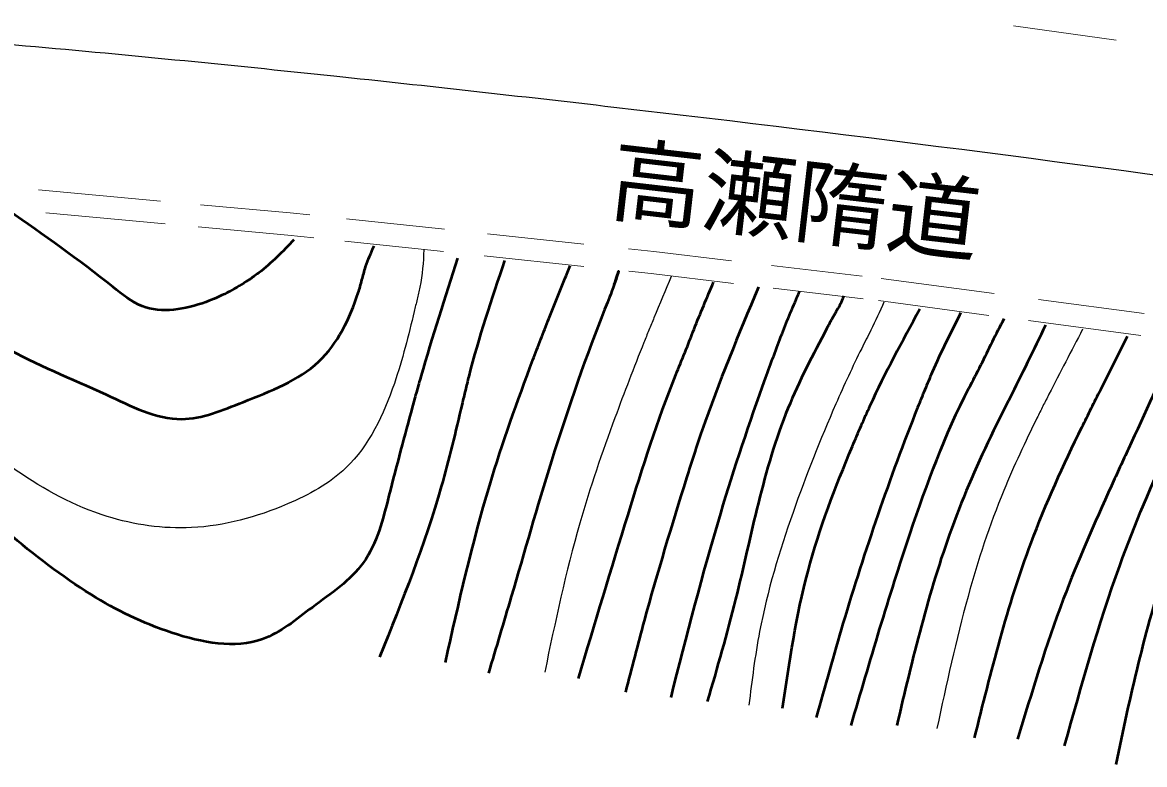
# Model space of a CAD drawing. Units: millimetres, scale not verified. Extents: x 40000 to 680000, y 20000 to 380000.
# Drawn here: x 98778 to 128997, y 254882 to 274863 of the extents above; entities that cross this region are included whole.
import ezdxf
from ezdxf.enums import TextEntityAlignment as Align

# ---------------------------------------------------------------- set-up
doc = ezdxf.new("R2010")
doc.units = ezdxf.units.MM
doc.header["$LTSCALE"] = 1000
for name, color, linetype, lineweight in [('M-BGD', 7, 'Continuous', 13), ('M-STR-STR1', 1, 'Continuous', 25), ('M-TTL-LINE', 7, 'Continuous', 50)]:
    doc.layers.add(name, color=color, linetype=linetype, lineweight=lineweight)
doc.styles.add('ＭＳ ゴシック', font='')
doc.styles.get('ＭＳ ゴシック').set_extended_font_data('MS Gothic')

msp = doc.modelspace()

# ---------------------------------------------------------------- linework, layer by layer
at = {"layer": 'M-BGD'}
for p, q in [((125469, 274772), (128233, 274383)), ((99212, 270356), (102496, 270055)), ((103570, 269956), (105987, 269735)), ((99404, 269736), (102621, 269441)), ((105987, 269735), (106517, 269679)), ((107507, 269574), (110142, 269294)), ((103511, 269359), (105928, 269138)), ((105928, 269138), (106626, 269064)), ((107458, 268975), (110118, 268693)), ((111303, 269171), (113898, 268895)), ((115104, 268767), (115778, 268696)), ((115778, 268696), (117872, 268448)), ((111217, 268577), (113898, 268292)), ((115109, 268164), (115711, 268100)), ((115711, 268100), (117930, 267836)), ((118954, 268319), (121391, 268030)), ((121907, 267969), (124946, 267564)), ((118997, 267710), (121417, 267423)), ((121832, 267373), (124804, 266977)), ((126143, 267404), (128982, 267026)), ((125876, 266834), (128901, 266431))]:
    msp.add_line(p, q, dxfattribs=at)
at = {"layer": 'M-BGD', "lineweight": 25}
for points, knots in [([(78883, 275756), (82292, 275514), (85701, 275271), (89109, 275018), (92273, 274783), (95436, 274540), (98596, 274261), (101456, 274008), (104312, 273725), (107167, 273424), (109680, 273158), (112191, 272877), (114701, 272586), (121369, 271814), (128030, 270970), (134672, 269995), (139957, 269220), (145229, 268363), (150498, 267484), (154090, 266885), (157680, 266276), (161260, 265611), (166126, 264706), (170971, 263696), (175817, 262687)], [0, 0, 0, 0, 1, 1, 1, 2, 2, 2, 3, 3, 3, 4, 4, 4, 5, 5, 5, 6, 6, 6, 7, 7, 7, 8, 8, 8, 8]), ([(109590, 268742), (109571, 268403), (109553, 268064), (109484, 267734), (109462, 267625), (109433, 267517), (109407, 267408), (109380, 267300), (109354, 267191), (109328, 267083), (109174, 266432), (109014, 265789), (108794, 265146), (108506, 264306), (108113, 263468), (107488, 262869), (107047, 262447), (106490, 262144), (105914, 261898), (105086, 261543), (104219, 261304), (103335, 261261), (102570, 261224), (101792, 261334), (101058, 261563), (100181, 261836), (99366, 262280), (98613, 262802), (97667, 263458), (96820, 264238), (96001, 265046), (95027, 266006), (94095, 267005), (93229, 268061), (93085, 268237), (92942, 268415), (92796, 268590), (92650, 268764), (92500, 268935), (92355, 269111), (91987, 269555), (91652, 270026), (91317, 270497)], [0, 0, 0, 0, 1, 1, 1, 2, 2, 2, 3, 3, 3, 4, 4, 4, 5, 5, 5, 6, 6, 6, 7, 7, 7, 8, 8, 8, 9, 9, 9, 10, 10, 10, 11, 11, 11, 12, 12, 12, 13, 13, 13, 14, 14, 14, 14]), ([(116253, 268027), (116096, 267656), (115940, 267284), (115786, 266912), (115739, 266800), (115694, 266689), (115648, 266577), (115603, 266466), (115558, 266354), (115514, 266242), (115246, 265571), (114985, 264897), (114734, 264219), (114389, 263284), (114064, 262340), (113789, 261382), (113410, 260063), (113127, 258718), (112843, 257373)], [0, 0, 0, 0, 1, 1, 1, 2, 2, 2, 3, 3, 3, 4, 4, 4, 5, 5, 5, 6, 6, 6, 6]), ([(121980, 267333), (121864, 267080), (121747, 266827), (121625, 266577), (121544, 266413), (121461, 266250), (121379, 266086), (121134, 265594), (120905, 265094), (120684, 264591), (120265, 263632), (119879, 262660), (119531, 261672), (119162, 260622), (118837, 259554), (118630, 258464), (118506, 257809), (118424, 257145), (118342, 256482)], [0, 0, 0, 0, 1, 1, 1, 2, 2, 2, 3, 3, 3, 4, 4, 4, 5, 5, 5, 6, 6, 6, 6]), ([(127327, 266601), (127025, 266019), (126722, 265436), (126422, 264852), (126368, 264746), (126313, 264639), (126260, 264533), (126206, 264426), (126153, 264319), (126100, 264212), (125785, 263569), (125479, 262921), (125206, 262259), (124825, 261332), (124510, 260377), (124243, 259411), (123917, 258235), (123661, 257043), (123405, 255851)], [0, 0, 0, 0, 1, 1, 1, 2, 2, 2, 3, 3, 3, 4, 4, 4, 5, 5, 5, 6, 6, 6, 6])]:
    msp.add_open_spline(points, degree=3, knots=knots, dxfattribs=at)
at = {"layer": 'M-TTL-LINE'}
for points, knots in [([(110496, 268520), (110154, 267461), (109813, 266402), (109508, 265333), (109470, 265200), (109432, 265066), (109395, 264933), (109358, 264799), (109321, 264666), (109285, 264532), (109066, 263733), (108857, 262946), (108648, 262123), (108487, 261485), (108326, 260826), (107961, 260318), (107616, 259838), (107089, 259493), (106586, 259115), (106146, 258784), (105725, 258427), (105240, 258256), (104498, 257993), (103609, 258163), (102805, 258428), (102012, 258689), (101302, 259042), (100628, 259459), (99044, 260437), (97655, 261764), (96245, 263039), (95049, 264122), (93839, 265167), (92779, 266362), (92191, 267025), (91650, 267733), (91133, 268455), (91047, 268576), (90962, 268696), (90877, 268818), (90792, 268939), (90708, 269061), (90623, 269183), (90300, 269651), (89982, 270122), (89663, 270594)], [0, 0, 0, 0, 1, 1, 1, 2, 2, 2, 3, 3, 3, 4, 4, 4, 5, 5, 5, 6, 6, 6, 7, 7, 7, 8, 8, 8, 9, 9, 9, 10, 10, 10, 11, 11, 11, 12, 12, 12, 13, 13, 13, 14, 14, 14, 15, 15, 15, 15]), ([(93758, 270219), (94385, 269365), (95013, 268512), (95812, 267835), (95908, 267754), (96006, 267676), (96105, 267599), (96204, 267523), (96304, 267448), (96405, 267374), (97009, 266929), (97631, 266495), (98279, 266133), (99155, 265644), (100079, 265285), (101029, 264844), (101697, 264533), (102378, 264181), (103063, 264185), (103615, 264188), (104169, 264422), (104724, 264643), (105467, 264940), (106210, 265213), (106758, 265732), (107264, 266211), (107603, 266900), (107820, 267581), (107858, 267697), (107891, 267813), (107922, 267930), (107954, 268047), (107982, 268165), (108019, 268280), (108081, 268473), (108166, 268659), (108250, 268844)], [0, 0, 0, 0, 1, 1, 1, 2, 2, 2, 3, 3, 3, 4, 4, 4, 5, 5, 5, 6, 6, 6, 7, 7, 7, 8, 8, 8, 9, 9, 9, 10, 10, 10, 11, 11, 11, 12, 12, 12, 12]), ([(106090, 269011), (105788, 268697), (105487, 268383), (105141, 268121), (105033, 268038), (104920, 267961), (104806, 267887), (104466, 267668), (104115, 267480), (103721, 267336), (103165, 267133), (102525, 267018), (102003, 267221), (101717, 267333), (101467, 267539), (101216, 267740), (100287, 268481), (99346, 269141), (98406, 269800)], [0, 0, 0, 0, 1, 1, 1, 2, 2, 2, 3, 3, 3, 4, 4, 4, 5, 5, 5, 6, 6, 6, 6]), ([(111761, 268451), (111412, 267418), (111063, 266385), (110797, 265329), (110766, 265205), (110736, 265082), (110707, 264958), (110677, 264835), (110648, 264711), (110618, 264588), (110442, 263846), (110268, 263102), (110059, 262370), (109613, 260805), (109004, 259290), (108395, 257776)], [0, 0, 0, 0, 1, 1, 1, 2, 2, 2, 3, 3, 3, 4, 4, 4, 5, 5, 5, 5]), ([(110168, 257631), (110529, 259233), (110889, 260836), (111362, 262406), (111704, 263543), (112105, 264664), (112524, 265775), (112594, 265961), (112664, 266146), (112735, 266331), (112806, 266516), (112878, 266700), (112951, 266885), (113140, 267362), (113334, 267837), (113528, 268312)], [0, 0, 0, 0, 1, 1, 1, 2, 2, 2, 3, 3, 3, 4, 4, 4, 5, 5, 5, 5]), ([(114717, 267804), (114775, 267982), (114833, 268159), (114834, 268164), (114836, 268170), (114755, 267922), (114688, 267730), (114594, 267461), (114526, 267301), (114457, 267132), (113994, 265995), (113472, 264482), (113026, 263057), (112632, 261800), (112296, 260613), (111941, 259404), (111740, 258721), (111533, 258031), (111326, 257342)], [0, 0, 0, 0, 1, 1, 1, 2, 2, 2, 3, 3, 3, 4, 4, 4, 5, 5, 5, 6, 6, 6, 6]), ([(113749, 257197), (114192, 258669), (114635, 260140), (115088, 261610), (115479, 262878), (115877, 264144), (116373, 265373), (116456, 265578), (116541, 265782), (116624, 265988), (116706, 266193), (116784, 266399), (116866, 266605), (117034, 267031), (117213, 267453), (117392, 267874)], [0, 0, 0, 0, 1, 1, 1, 2, 2, 2, 3, 3, 3, 4, 4, 4, 5, 5, 5, 5]), ([(118599, 267738), (118065, 266459), (117531, 265180), (117078, 263871), (117005, 263661), (116934, 263449), (116865, 263237), (116796, 263025), (116728, 262813), (116661, 262600), (116260, 261324), (115874, 260043), (115522, 258752), (115348, 258115), (115182, 257475), (115015, 256835)], [0, 0, 0, 0, 1, 1, 1, 2, 2, 2, 3, 3, 3, 4, 4, 4, 5, 5, 5, 5]), ([(116245, 256690), (116669, 258349), (117092, 260007), (117584, 261646), (117951, 262869), (118355, 264081), (118790, 265282), (118862, 265482), (118935, 265682), (119009, 265882), (119083, 266082), (119157, 266281), (119234, 266480), (119383, 266862), (119544, 267241), (119704, 267619)], [0, 0, 0, 0, 1, 1, 1, 2, 2, 2, 3, 3, 3, 4, 4, 4, 5, 5, 5, 5]), ([(120894, 267500), (120873, 267445), (120853, 267389), (120829, 267335), (120774, 267214), (120703, 267100), (120636, 266984), (120569, 266867), (120507, 266749), (120445, 266631), (120071, 265921), (119695, 265208), (119393, 264468), (118722, 262829), (118412, 261058), (117982, 259331), (117751, 258406), (117487, 257494), (117222, 256582)], [0, 0, 0, 0, 1, 1, 1, 2, 2, 2, 3, 3, 3, 4, 4, 4, 5, 5, 5, 6, 6, 6, 6]), ([(119248, 256401), (119431, 257642), (119614, 258884), (119935, 260091), (120241, 261240), (120671, 262357), (121132, 263455), (121209, 263638), (121287, 263821), (121366, 264003), (121445, 264186), (121525, 264368), (121608, 264549), (122013, 265436), (122480, 266294), (122947, 267152)], [0, 0, 0, 0, 1, 1, 1, 2, 2, 2, 3, 3, 3, 4, 4, 4, 5, 5, 5, 5]), ([(124042, 267040), (123776, 266513), (123511, 265985), (123277, 265444), (123209, 265287), (123144, 265129), (123079, 264971), (123014, 264813), (122950, 264654), (122886, 264495), (122504, 263543), (122150, 262580), (121816, 261610), (121483, 260640), (121169, 259663), (120876, 258680), (120625, 257839), (120389, 256993), (120152, 256148)], [0, 0, 0, 0, 1, 1, 1, 2, 2, 2, 3, 3, 3, 4, 4, 4, 5, 5, 5, 6, 6, 6, 6]), ([(121093, 255931), (121601, 257661), (122109, 259390), (122685, 261104), (123133, 262439), (123621, 263764), (124265, 265014), (124373, 265223), (124485, 265430), (124591, 265640), (124696, 265849), (124796, 266062), (124900, 266272), (125003, 266480), (125110, 266686), (125217, 266892)], [0, 0, 0, 0, 1, 1, 1, 2, 2, 2, 3, 3, 3, 4, 4, 4, 5, 5, 5, 5]), ([(126329, 266708), (126010, 266047), (125690, 265387), (125358, 264732), (125286, 264591), (125213, 264449), (125142, 264307), (125071, 264165), (125001, 264022), (124931, 263879), (124516, 263020), (124133, 262143), (123806, 261249), (123174, 259522), (122748, 257726), (122323, 255931)], [0, 0, 0, 0, 1, 1, 1, 2, 2, 2, 3, 3, 3, 4, 4, 4, 5, 5, 5, 5]), ([(124421, 255605), (124861, 257377), (125302, 259148), (125940, 260851), (126338, 261911), (126812, 262945), (127309, 263965), (127392, 264135), (127475, 264305), (127560, 264474), (127644, 264643), (127730, 264812), (127816, 264980), (128058, 265458), (128298, 265936), (128537, 266415)], [0, 0, 0, 0, 1, 1, 1, 2, 2, 2, 3, 3, 3, 4, 4, 4, 5, 5, 5, 5]), ([(129867, 266242), (129436, 265290), (129004, 264337), (128566, 263387), (128489, 263220), (128412, 263053), (128335, 262885), (128258, 262718), (128182, 262550), (128105, 262383), (127647, 261377), (127199, 260365), (126808, 259331), (126343, 258097), (125961, 256833), (125579, 255569)], [0, 0, 0, 0, 1, 1, 1, 2, 2, 2, 3, 3, 3, 4, 4, 4, 5, 5, 5, 5]), ([(126845, 255388), (127299, 257017), (127753, 258647), (128328, 260236), (128731, 261350), (129193, 262445), (129711, 263512), (129797, 263690), (129885, 263867), (129975, 264044), (130065, 264220), (130158, 264395), (130251, 264570), (130523, 265083), (130800, 265593), (131078, 266103)], [0, 0, 0, 0, 1, 1, 1, 2, 2, 2, 3, 3, 3, 4, 4, 4, 5, 5, 5, 5]), ([(132239, 265922), (131849, 265181), (131459, 264439), (131073, 263696), (131001, 263557), (130929, 263419), (130859, 263281), (130789, 263142), (130721, 263002), (130654, 262861), (130251, 262020), (129896, 261154), (129594, 260272), (128994, 258518), (128607, 256700), (128219, 254882)], [0, 0, 0, 0, 1, 1, 1, 2, 2, 2, 3, 3, 3, 4, 4, 4, 5, 5, 5, 5])]:
    msp.add_open_spline(points, degree=3, knots=knots, dxfattribs=at)

# ---------------------------------------------------------------- texts
at = {"layer": 'M-STR-STR1', "style": 'ＭＳ ゴシック'}
msp.add_text('高瀬隋道', height=1833, rotation=353.408, dxfattribs=at).set_placement((114458, 269202), align=Align.BOTTOM_LEFT)

doc.saveas('drawing.dxf')
